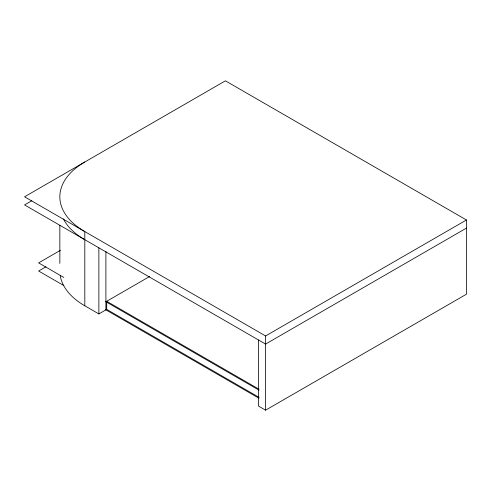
<?xml version="1.0" encoding="UTF-8"?>
<svg xmlns="http://www.w3.org/2000/svg" width="491" height="491" viewBox="0 0 491 491"><rect width="100%" height="100%" fill="white"/><g stroke="black" fill="none" stroke-linecap="round" stroke-linejoin="round"><path stroke-width="0.74" d="M31.841 200.702L24.55 204.913L265.588 344.074L466.45 228.106M60.473 250.275L38.611 262.894L63.83 277.458M45.896 266.809L38.611 271.014L63.83 285.572M105.903 301.744L149.62 276.501M60.209 275.512A85.219 49.198 0 0 0 84.808 305.801L98.869 313.921L106.7 309.398L259.101 397.385M466.45 219.986L225.412 80.825L24.55 196.793L265.588 335.954L466.45 219.986L466.45 294.207L265.588 410.175L258.554 406.118L258.554 340.011M259.101 389.265L106.7 301.284L106.7 309.398M105.639 301.597L258.947 390.106M105.639 309.711L258.947 398.226M265.588 335.954L265.588 410.175M105.903 251.355L105.903 309.864M98.869 247.82L98.869 313.921M84.808 305.801L84.808 231.586A85.219 49.198 0 0 1 84.808 162.005M59.847 225.424L59.847 263.415M84.808 239.7A85.219 49.198 0 0 1 63.357 218.882"/></g></svg>
